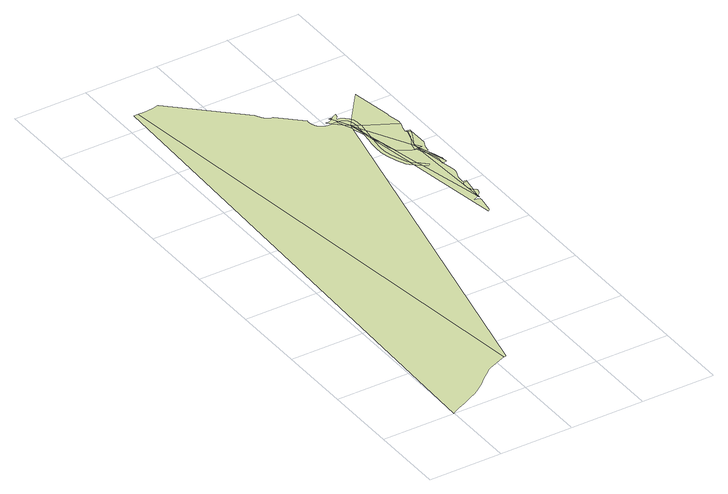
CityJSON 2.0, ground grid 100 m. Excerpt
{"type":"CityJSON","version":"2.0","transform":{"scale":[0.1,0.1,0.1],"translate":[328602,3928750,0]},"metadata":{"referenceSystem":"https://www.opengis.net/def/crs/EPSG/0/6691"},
"CityObjects":{
"landuse1":{"type":"LandUse","attributes":{"class":"203","LandUseDetailAttribute.orgLandUse":"10400","LandUseDetailAttribute.prefecture":"14","LandUseDetailAttribute.city":"14150","LandUseDetailAttribute.note":"都道府県","LandUseDetailAttribute.surveyYear":2015},"geometry":[{"type":"MultiSurface","lod":"1","boundaries":[[[0,1,2,3,4,5,6,7,8,9,10,11,12,13,14,15,16,17,18,19,20]]]}]},
"landuse2":{"type":"LandUse","attributes":{"class":"203","LandUseDetailAttribute.orgLandUse":"10400","LandUseDetailAttribute.prefecture":"14","LandUseDetailAttribute.city":"14150","LandUseDetailAttribute.note":"都道府県","LandUseDetailAttribute.surveyYear":2015},"geometry":[{"type":"MultiSurface","lod":"1","boundaries":[[[21,22,23,24,25,20,19,26,27,28,29,30,31,32,33,34,35,36,37,38,39,40,41,42,43]]]}]},
"landuse3":{"type":"LandUse","attributes":{"class":"203","LandUseDetailAttribute.orgLandUse":"10400","LandUseDetailAttribute.prefecture":"14","LandUseDetailAttribute.city":"14150","LandUseDetailAttribute.note":"都道府県","LandUseDetailAttribute.surveyYear":2015},"geometry":[{"type":"MultiSurface","lod":"1","boundaries":[[[44,45,46,47,48,49,50,51,52,53,54,55,56,57,58,59,60,61,62,63]]]}]},
"landuse4":{"type":"LandUse","attributes":{"class":"204","LandUseDetailAttribute.orgLandUse":"10500","LandUseDetailAttribute.prefecture":"14","LandUseDetailAttribute.city":"14150","LandUseDetailAttribute.note":"都道府県","LandUseDetailAttribute.surveyYear":2015},"geometry":[{"type":"MultiSurface","lod":"1","boundaries":[[[64,62,65]]]}]},
"landuse5":{"type":"LandUse","attributes":{"class":"204","LandUseDetailAttribute.orgLandUse":"10500","LandUseDetailAttribute.prefecture":"14","LandUseDetailAttribute.city":"14150","LandUseDetailAttribute.note":"都道府県","LandUseDetailAttribute.surveyYear":2015},"geometry":[{"type":"MultiSurface","lod":"1","boundaries":[[[66,64,65]]]}]},
"landuse6":{"type":"LandUse","attributes":{"class":"215","LandUseDetailAttribute.orgLandUse":"30307","LandUseDetailAttribute.prefecture":"14","LandUseDetailAttribute.city":"14150","LandUseDetailAttribute.note":"都道府県","LandUseDetailAttribute.surveyYear":2015},"geometry":[{"type":"MultiSurface","lod":"1","boundaries":[[[67,68,69,46,45,44,63,70]]]}]},
"landuse7":{"type":"LandUse","attributes":{"class":"215","LandUseDetailAttribute.orgLandUse":"30307","LandUseDetailAttribute.prefecture":"14","LandUseDetailAttribute.city":"14150","LandUseDetailAttribute.note":"都道府県","LandUseDetailAttribute.surveyYear":2015},"geometry":[{"type":"MultiSurface","lod":"1","boundaries":[[[71,72,73,74,75,76,77,78,79,80,46,69,81,82,83,84,85,86,87]]]}]},
"landuse8":{"type":"LandUse","attributes":{"class":"203","LandUseDetailAttribute.orgLandUse":"10400","LandUseDetailAttribute.prefecture":"14","LandUseDetailAttribute.city":"14150","LandUseDetailAttribute.note":"都道府県","LandUseDetailAttribute.surveyYear":2015},"geometry":[{"type":"MultiSurface","lod":"1","boundaries":[[[88,89,90,91,70,92,93,94,95,96,63,62,64,97,98,99,100]]]}]},
"landuse9":{"type":"LandUse","attributes":{"class":"203","LandUseDetailAttribute.orgLandUse":"10400","LandUseDetailAttribute.prefecture":"14","LandUseDetailAttribute.city":"14150","LandUseDetailAttribute.note":"都道府県","LandUseDetailAttribute.surveyYear":2015},"geometry":[{"type":"MultiSurface","lod":"1","boundaries":[[[87,86,85,84,83,82,81,69]]]}]},
"landuse10":{"type":"LandUse","attributes":{"class":"203","LandUseDetailAttribute.orgLandUse":"10400","LandUseDetailAttribute.prefecture":"14","LandUseDetailAttribute.city":"14150","LandUseDetailAttribute.note":"都道府県","LandUseDetailAttribute.surveyYear":2015},"geometry":[{"type":"MultiSurface","lod":"1","boundaries":[[[101,102,103,104,105,106,107,108,109,110,111,112,113,114,66]]]}]},
"landuse11":{"type":"LandUse","attributes":{"class":"215","LandUseDetailAttribute.orgLandUse":"30307","LandUseDetailAttribute.prefecture":"14","LandUseDetailAttribute.city":"14150","LandUseDetailAttribute.note":"都道府県","LandUseDetailAttribute.surveyYear":2015},"geometry":[{"type":"MultiSurface","lod":"1","boundaries":[[[115,116,117,118,119,120,30,121,122,123]]]}]},
"landuse12":{"type":"LandUse","attributes":{"class":"203","LandUseDetailAttribute.orgLandUse":"10400","LandUseDetailAttribute.prefecture":"14","LandUseDetailAttribute.city":"14150","LandUseDetailAttribute.note":"都道府県","LandUseDetailAttribute.surveyYear":2015},"geometry":[{"type":"MultiSurface","lod":"1","boundaries":[[[121,30,29,124,122]]]}]},
"landuse13":{"type":"LandUse","attributes":{"class":"203","LandUseDetailAttribute.orgLandUse":"10400","LandUseDetailAttribute.prefecture":"14","LandUseDetailAttribute.city":"14150","LandUseDetailAttribute.note":"都道府県","LandUseDetailAttribute.surveyYear":2015},"geometry":[{"type":"MultiSurface","lod":"1","boundaries":[[[125,126,127,128,129,87,69,68,67,70,91]]]}]},
"landuse14":{"type":"LandUse","attributes":{"class":"204","LandUseDetailAttribute.orgLandUse":"10500","LandUseDetailAttribute.prefecture":"14","LandUseDetailAttribute.city":"14150","LandUseDetailAttribute.note":"都道府県","LandUseDetailAttribute.surveyYear":2015},"geometry":[{"type":"MultiSurface","lod":"1","boundaries":[[[130,131,132,133,134,135,136,137,138,139,140,114,141]]]}]},
"landuse15":{"type":"LandUse","attributes":{"class":"205","LandUseDetailAttribute.orgLandUse":"10600","LandUseDetailAttribute.prefecture":"14","LandUseDetailAttribute.city":"14150","LandUseDetailAttribute.note":"都道府県","LandUseDetailAttribute.surveyYear":2015},"geometry":[{"type":"MultiSurface","lod":"1","boundaries":[[[142,117,116,115,143,144]]]}]},
"landuse16":{"type":"LandUse","attributes":{"class":"215","LandUseDetailAttribute.orgLandUse":"30307","LandUseDetailAttribute.prefecture":"14","LandUseDetailAttribute.city":"14150","LandUseDetailAttribute.note":"都道府県","LandUseDetailAttribute.surveyYear":2015},"geometry":[{"type":"MultiSurface","lod":"1","boundaries":[[[96,95,94,93,92,70,63]]]}]},
"landuse17":{"type":"LandUse","attributes":{"class":"205","LandUseDetailAttribute.orgLandUse":"10600","LandUseDetailAttribute.prefecture":"14","LandUseDetailAttribute.city":"14150","LandUseDetailAttribute.note":"都道府県","LandUseDetailAttribute.surveyYear":2015},"geometry":[{"type":"MultiSurface","lod":"1","boundaries":[[[145,143,146]]]}]},
"landuse18":{"type":"LandUse","attributes":{"class":"205","LandUseDetailAttribute.orgLandUse":"10600","LandUseDetailAttribute.prefecture":"14","LandUseDetailAttribute.city":"14150","LandUseDetailAttribute.note":"都道府県","LandUseDetailAttribute.surveyYear":2015},"geometry":[{"type":"MultiSurface","lod":"1","boundaries":[[[147,128,127,126,125,91]]]}]},
"landuse19":{"type":"LandUse","attributes":{"class":"205","LandUseDetailAttribute.orgLandUse":"10600","LandUseDetailAttribute.prefecture":"14","LandUseDetailAttribute.city":"14150","LandUseDetailAttribute.note":"都道府県","LandUseDetailAttribute.surveyYear":2015},"geometry":[{"type":"MultiSurface","lod":"1","boundaries":[[[148,149,143,115]]]}]},
"landuse20":{"type":"LandUse","attributes":{"class":"205","LandUseDetailAttribute.orgLandUse":"10600","LandUseDetailAttribute.prefecture":"14","LandUseDetailAttribute.city":"14150","LandUseDetailAttribute.note":"都道府県","LandUseDetailAttribute.surveyYear":2015},"geometry":[{"type":"MultiSurface","lod":"1","boundaries":[[[149,150,146,143]]]}]},
"landuse21":{"type":"LandUse","attributes":{"class":"205","LandUseDetailAttribute.orgLandUse":"10600","LandUseDetailAttribute.prefecture":"14","LandUseDetailAttribute.city":"14150","LandUseDetailAttribute.note":"都道府県","LandUseDetailAttribute.surveyYear":2015},"geometry":[{"type":"MultiSurface","lod":"1","boundaries":[[[29,28,27,151]]]}]},
"landuse22":{"type":"LandUse","attributes":{"class":"215","LandUseDetailAttribute.orgLandUse":"30307","LandUseDetailAttribute.prefecture":"14","LandUseDetailAttribute.city":"14150","LandUseDetailAttribute.note":"都道府県","LandUseDetailAttribute.surveyYear":2015},"geometry":[{"type":"MultiSurface","lod":"1","boundaries":[[[152,71,87,129,128,147]]]}]},
"landuse23":{"type":"LandUse","attributes":{"class":"205","LandUseDetailAttribute.orgLandUse":"10600","LandUseDetailAttribute.prefecture":"14","LandUseDetailAttribute.city":"14150","LandUseDetailAttribute.note":"都道府県","LandUseDetailAttribute.surveyYear":2015},"geometry":[{"type":"MultiSurface","lod":"1","boundaries":[[[122,124,29,151,123]]]}]},
"landuse24":{"type":"LandUse","attributes":{"class":"205","LandUseDetailAttribute.orgLandUse":"10600","LandUseDetailAttribute.prefecture":"14","LandUseDetailAttribute.city":"14150","LandUseDetailAttribute.note":"都道府県","LandUseDetailAttribute.surveyYear":2015},"geometry":[{"type":"MultiSurface","lod":"1","boundaries":[[[151,27,72,71]]]}]},
"landuse25":{"type":"LandUse","attributes":{"class":"205","LandUseDetailAttribute.orgLandUse":"10600","LandUseDetailAttribute.prefecture":"14","LandUseDetailAttribute.city":"14150","LandUseDetailAttribute.note":"都道府県","LandUseDetailAttribute.surveyYear":2015},"geometry":[{"type":"MultiSurface","lod":"1","boundaries":[[[151,71,152]]]}]},
"landuse26":{"type":"LandUse","attributes":{"class":"205","LandUseDetailAttribute.orgLandUse":"10600","LandUseDetailAttribute.prefecture":"14","LandUseDetailAttribute.city":"14150","LandUseDetailAttribute.note":"都道府県","LandUseDetailAttribute.surveyYear":2015},"geometry":[{"type":"MultiSurface","lod":"1","boundaries":[[[151,152,153]]]}]},
"landuse27":{"type":"LandUse","attributes":{"class":"215","LandUseDetailAttribute.orgLandUse":"30307","LandUseDetailAttribute.prefecture":"14","LandUseDetailAttribute.city":"14150","LandUseDetailAttribute.note":"都道府県","LandUseDetailAttribute.surveyYear":2015},"geometry":[{"type":"MultiSurface","lod":"1","boundaries":[[[153,152,147,154]]]}]},
"landuse28":{"type":"LandUse","attributes":{"class":"205","LandUseDetailAttribute.orgLandUse":"10600","LandUseDetailAttribute.prefecture":"14","LandUseDetailAttribute.city":"14150","LandUseDetailAttribute.note":"都道府県","LandUseDetailAttribute.surveyYear":2015},"geometry":[{"type":"MultiSurface","lod":"1","boundaries":[[[155,156,157,123,151,158]]]}]},
"landuse29":{"type":"LandUse","attributes":{"class":"205","LandUseDetailAttribute.orgLandUse":"10600","LandUseDetailAttribute.prefecture":"14","LandUseDetailAttribute.city":"14150","LandUseDetailAttribute.note":"都道府県","LandUseDetailAttribute.surveyYear":2015},"geometry":[{"type":"MultiSurface","lod":"1","boundaries":[[[151,153,159,160]]]}]},
"landuse30":{"type":"LandUse","attributes":{"class":"203","LandUseDetailAttribute.orgLandUse":"10400","LandUseDetailAttribute.prefecture":"14","LandUseDetailAttribute.city":"14150","LandUseDetailAttribute.note":"都道府県","LandUseDetailAttribute.surveyYear":2015},"geometry":[{"type":"MultiSurface","lod":"1","boundaries":[[[161,97,64,66,114,140,139,138,137,136,135,134,133,132,131,130,141,162,163,164,165,166,167,168,169,170,171,172,173]]]}]},
"landuse31":{"type":"LandUse","attributes":{"class":"205","LandUseDetailAttribute.orgLandUse":"10600","LandUseDetailAttribute.prefecture":"14","LandUseDetailAttribute.city":"14150","LandUseDetailAttribute.note":"都道府県","LandUseDetailAttribute.surveyYear":2015},"geometry":[{"type":"MultiSurface","lod":"1","boundaries":[[[174,175,158,151,160]]]}]},
"landuse32":{"type":"LandUse","attributes":{"class":"215","LandUseDetailAttribute.orgLandUse":"30307","LandUseDetailAttribute.prefecture":"14","LandUseDetailAttribute.city":"14150","LandUseDetailAttribute.note":"都道府県","LandUseDetailAttribute.surveyYear":2015},"geometry":[{"type":"MultiSurface","lod":"1","boundaries":[[[176,177,148,115,123,157,156,155,158,178,179,180,181,182,183,184,185]]]}]},
"landuse33":{"type":"LandUse","attributes":{"class":"215","LandUseDetailAttribute.orgLandUse":"30307","LandUseDetailAttribute.prefecture":"14","LandUseDetailAttribute.city":"14150","LandUseDetailAttribute.note":"都道府県","LandUseDetailAttribute.surveyYear":2015},"geometry":[{"type":"MultiSurface","lod":"1","boundaries":[[[160,159,153,154,186,187]]]}]},
"landuse34":{"type":"LandUse","attributes":{"class":"215","LandUseDetailAttribute.orgLandUse":"30307","LandUseDetailAttribute.prefecture":"14","LandUseDetailAttribute.city":"14150","LandUseDetailAttribute.note":"都道府県","LandUseDetailAttribute.surveyYear":2015},"geometry":[{"type":"MultiSurface","lod":"1","boundaries":[[[188,189,178,158,175,174,160,187]]]}]},
"landuse35":{"type":"LandUse","attributes":{"class":"205","LandUseDetailAttribute.orgLandUse":"10600","LandUseDetailAttribute.prefecture":"14","LandUseDetailAttribute.city":"14150","LandUseDetailAttribute.note":"都道府県","LandUseDetailAttribute.surveyYear":2015},"geometry":[{"type":"MultiSurface","lod":"1","boundaries":[[[154,147,91,90,89,88,100,190,191,192,193,194,195]]]}]},
"landuse36":{"type":"LandUse","attributes":{"class":"204","LandUseDetailAttribute.orgLandUse":"10500","LandUseDetailAttribute.prefecture":"14","LandUseDetailAttribute.city":"14150","LandUseDetailAttribute.note":"都道府県","LandUseDetailAttribute.surveyYear":2015},"geometry":[{"type":"MultiSurface","lod":"1","boundaries":[[[172,171,170]]]}]},
"landuse37":{"type":"LandUse","attributes":{"class":"204","LandUseDetailAttribute.orgLandUse":"10500","LandUseDetailAttribute.prefecture":"14","LandUseDetailAttribute.city":"14150","LandUseDetailAttribute.note":"都道府県","LandUseDetailAttribute.surveyYear":2015},"geometry":[{"type":"MultiSurface","lod":"1","boundaries":[[[98,97,99]]]}]},
"landuse38":{"type":"LandUse","attributes":{"class":"203","LandUseDetailAttribute.orgLandUse":"10400","LandUseDetailAttribute.prefecture":"14","LandUseDetailAttribute.city":"14150","LandUseDetailAttribute.note":"都道府県","LandUseDetailAttribute.surveyYear":2015},"geometry":[{"type":"MultiSurface","lod":"1","boundaries":[[[196,197,198,199,200,201,173,172]]]}]},
"landuse39":{"type":"LandUse","attributes":{"class":"204","LandUseDetailAttribute.orgLandUse":"10500","LandUseDetailAttribute.prefecture":"14","LandUseDetailAttribute.city":"14150","LandUseDetailAttribute.note":"都道府県","LandUseDetailAttribute.surveyYear":2015},"geometry":[{"type":"MultiSurface","lod":"1","boundaries":[[[195,194,193,192,191,202,203]]]}]},
"landuse40":{"type":"LandUse","attributes":{"class":"204","LandUseDetailAttribute.orgLandUse":"10500","LandUseDetailAttribute.prefecture":"14","LandUseDetailAttribute.city":"14150","LandUseDetailAttribute.note":"都道府県","LandUseDetailAttribute.surveyYear":2015},"geometry":[{"type":"MultiSurface","lod":"1","boundaries":[[[99,97,161,173,204,205]]]}]},
"landuse41":{"type":"LandUse","attributes":{"class":"203","LandUseDetailAttribute.orgLandUse":"10400","LandUseDetailAttribute.prefecture":"14","LandUseDetailAttribute.city":"14150","LandUseDetailAttribute.note":"都道府県","LandUseDetailAttribute.surveyYear":2015},"geometry":[{"type":"MultiSurface","lod":"1","boundaries":[[[100,99,205,206]]]}]},
"landuse42":{"type":"LandUse","attributes":{"class":"205","LandUseDetailAttribute.orgLandUse":"10600","LandUseDetailAttribute.prefecture":"14","LandUseDetailAttribute.city":"14150","LandUseDetailAttribute.note":"都道府県","LandUseDetailAttribute.surveyYear":2015},"geometry":[{"type":"MultiSurface","lod":"1","boundaries":[[[190,100,206]]]}]},
"landuse43":{"type":"LandUse","attributes":{"class":"205","LandUseDetailAttribute.orgLandUse":"10600","LandUseDetailAttribute.prefecture":"14","LandUseDetailAttribute.city":"14150","LandUseDetailAttribute.note":"都道府県","LandUseDetailAttribute.surveyYear":2015},"geometry":[{"type":"MultiSurface","lod":"1","boundaries":[[[191,190,202]]]}]},
"landuse44":{"type":"LandUse","attributes":{"class":"205","LandUseDetailAttribute.orgLandUse":"10600","LandUseDetailAttribute.prefecture":"14","LandUseDetailAttribute.city":"14150","LandUseDetailAttribute.note":"都道府県","LandUseDetailAttribute.surveyYear":2015},"geometry":[{"type":"MultiSurface","lod":"1","boundaries":[[[202,190,206,205,204,207]]]}]},
"landuse45":{"type":"LandUse","attributes":{"class":"204","LandUseDetailAttribute.orgLandUse":"10500","LandUseDetailAttribute.prefecture":"14","LandUseDetailAttribute.city":"14150","LandUseDetailAttribute.note":"都道府県","LandUseDetailAttribute.surveyYear":2015},"geometry":[{"type":"MultiSurface","lod":"1","boundaries":[[[204,173,201,200,199,198,197,196,172,170,208,209,210,211,212]]]}]},
"landuse46":{"type":"LandUse","attributes":{"class":"204","LandUseDetailAttribute.orgLandUse":"10500","LandUseDetailAttribute.prefecture":"14","LandUseDetailAttribute.city":"14150","LandUseDetailAttribute.note":"都道府県","LandUseDetailAttribute.surveyYear":2015},"geometry":[{"type":"MultiSurface","lod":"1","boundaries":[[[203,202,207]]]}]},
"landuse47":{"type":"LandUse","attributes":{"class":"205","LandUseDetailAttribute.orgLandUse":"10600","LandUseDetailAttribute.prefecture":"14","LandUseDetailAttribute.city":"14150","LandUseDetailAttribute.note":"都道府県","LandUseDetailAttribute.surveyYear":2015},"geometry":[{"type":"MultiSurface","lod":"1","boundaries":[[[213,207,204,212,214]]]}]},
"landuse48":{"type":"LandUse","attributes":{"class":"204","LandUseDetailAttribute.orgLandUse":"10500","LandUseDetailAttribute.prefecture":"14","LandUseDetailAttribute.city":"14150","LandUseDetailAttribute.note":"都道府県","LandUseDetailAttribute.surveyYear":2015},"geometry":[{"type":"MultiSurface","lod":"1","boundaries":[[[203,207,213,214]]]}]},
"landuse49":{"type":"LandUse","attributes":{"class":"204","LandUseDetailAttribute.orgLandUse":"10500","LandUseDetailAttribute.prefecture":"14","LandUseDetailAttribute.city":"14150","LandUseDetailAttribute.note":"都道府県","LandUseDetailAttribute.surveyYear":2015},"geometry":[{"type":"MultiSurface","lod":"1","boundaries":[[[215,216,212,211,217,218,219,220,221]]]}]},
"landuse50":{"type":"LandUse","attributes":{"class":"205","LandUseDetailAttribute.orgLandUse":"10600","LandUseDetailAttribute.prefecture":"14","LandUseDetailAttribute.city":"14150","LandUseDetailAttribute.note":"都道府県","LandUseDetailAttribute.surveyYear":2015},"geometry":[{"type":"MultiSurface","lod":"1","boundaries":[[[187,186,154,195,222,223,224,225,226,227,228,229,230,231]]]}]},
"landuse51":{"type":"LandUse","attributes":{"class":"204","LandUseDetailAttribute.orgLandUse":"10500","LandUseDetailAttribute.prefecture":"14","LandUseDetailAttribute.city":"14150","LandUseDetailAttribute.note":"都道府県","LandUseDetailAttribute.surveyYear":2015},"geometry":[{"type":"MultiSurface","lod":"1","boundaries":[[[223,222,195,203]]]}]},
"landuse52":{"type":"LandUse","attributes":{"class":"205","LandUseDetailAttribute.orgLandUse":"10600","LandUseDetailAttribute.prefecture":"14","LandUseDetailAttribute.city":"14150","LandUseDetailAttribute.note":"都道府県","LandUseDetailAttribute.surveyYear":2015},"geometry":[{"type":"MultiSurface","lod":"1","boundaries":[[[232,233,234,235,236,237,238,239,240,241,214,212,216,215,221,242,243,244]]]}]},
"landuse53":{"type":"LandUse","attributes":{"class":"204","LandUseDetailAttribute.orgLandUse":"10500","LandUseDetailAttribute.prefecture":"14","LandUseDetailAttribute.city":"14150","LandUseDetailAttribute.note":"都道府県","LandUseDetailAttribute.surveyYear":2015},"geometry":[{"type":"MultiSurface","lod":"1","boundaries":[[[245,246,247,248,223,203,214,241,240,239,238,237,236,235,234,233,232]]]}]},
"landuse54":{"type":"LandUse","attributes":{"class":"205","LandUseDetailAttribute.orgLandUse":"10600","LandUseDetailAttribute.prefecture":"14","LandUseDetailAttribute.city":"14150","LandUseDetailAttribute.note":"都道府県","LandUseDetailAttribute.surveyYear":2015},"geometry":[{"type":"MultiSurface","lod":"1","boundaries":[[[249,224,223,248]]]}]},
"landuse55":{"type":"LandUse","attributes":{"class":"205","LandUseDetailAttribute.orgLandUse":"10600","LandUseDetailAttribute.prefecture":"14","LandUseDetailAttribute.city":"14150","LandUseDetailAttribute.note":"都道府県","LandUseDetailAttribute.surveyYear":2015},"geometry":[{"type":"MultiSurface","lod":"1","boundaries":[[[250,178,189,188,187,231,251,252,253,254,255,256]]]}]},
"landuse56":{"type":"LandUse","attributes":{"class":"205","LandUseDetailAttribute.orgLandUse":"10600","LandUseDetailAttribute.prefecture":"14","LandUseDetailAttribute.city":"14150","LandUseDetailAttribute.note":"都道府県","LandUseDetailAttribute.surveyYear":2015},"geometry":[{"type":"MultiSurface","lod":"1","boundaries":[[[257,258,259,224,249,248,247,246,245,232,260]]]}]},
"landuse57":{"type":"LandUse","attributes":{"class":"205","LandUseDetailAttribute.orgLandUse":"10600","LandUseDetailAttribute.prefecture":"14","LandUseDetailAttribute.city":"14150","LandUseDetailAttribute.note":"都道府県","LandUseDetailAttribute.surveyYear":2015},"geometry":[{"type":"MultiSurface","lod":"1","boundaries":[[[225,224,259]]]}]}
},
"vertices":[
[213,7287,0],[0,9,0],[24,27,0],[107,70,0],[157,88,0],[238,128,0],[331,174,0],[339,178,0],[435,223,0],[498,269,0],[575,326,0],[585,334,0],[646,388,0],[698,435,0],[795,516,0],[844,555,0],[886,572,0],[991,621,0],[1112,671,0],[1136,676,0],[270,7285,0],
[571,7314,0],[489,7295,0],[402,7281,0],[351,7281,0],[284,7285,0],[1163,682,0],[2234,5650,0],[2233,5656,0],[2184,5781,0],[2090,5870,0],[2055,5865,0],[2005,5869,0],[1962,5886,0],[1926,5912,0],[1892,5956,0],[1870,6018,0],[1873,6071,0],[1874,6076,0],[1574,6360,0],[1539,6365,0],[1493,6393,0],[1452,6440,0],[1412,6515,0],
[2483,4579,0],[2440,4610,0],[2431,4618,0],[2643,3332,0],[2654,3345,0],[2669,3360,0],[2676,3369,0],[2705,3585,0],[2698,3590,0],[2705,3588,0],[2708,3608,0],[2673,3617,0],[2647,3623,0],[2620,3630,0],[2654,3635,0],[2658,3635,0],[2676,3647,0],[2700,3663,0],[2706,3666,0],[2508,4555,0],
[2711,3670,0],[2712,3639,0],
[2718,3676,0],
[2472,4649,0],[2427,4689,0],[2417,4705,0],[2490,4635,0],
[2286,5495,0],[2283,5477,0],[2267,5362,0],[2254,5265,0],[2246,5166,0],[2247,5058,0],[2266,4951,0],[2307,4817,0],[2366,4692,0],[2389,4656,0],[2409,4716,0],[2354,4835,0],[2315,4963,0],[2297,5063,0],[2296,5164,0],[2304,5259,0],[2313,5330,0],
[2560,4901,0],[2481,4954,0],[2412,5008,0],[2401,5036,0],[2515,4617,0],[2561,4575,0],[2604,4538,0],[2571,4500,0],[2527,4538,0],[2662,4824,0],[2640,4869,0],[2660,4868,0],[2659,4876,0],
[2736,3691,0],[2759,3714,0],[2764,3722,0],[2769,3733,0],[2773,3747,0],[2776,3763,0],[2776,3770,0],[2775,3776,0],[2771,3784,0],[2766,3792,0],[2762,3795,0],[2745,3811,0],[2743,3814,0],[2740,3817,0],
[2135,5953,0],[2133,5950,0],[2124,5944,0],[2093,5926,0],[2053,5920,0],[2036,5922,0],[2111,5874,0],[2150,5870,0],[2177,5867,0],
[2154,5858,0],
[2379,5093,0],[2360,5202,0],[2321,5343,0],[2317,5358,0],[2317,5356,0],
[2721,3998,0],[2710,3965,0],[2705,3946,0],[2703,3929,0],[2702,3913,0],[2703,3897,0],[2707,3881,0],[2711,3868,0],[2714,3858,0],[2719,3846,0],[2725,3837,0],[2768,3993,0],
[2114,5975,0],[2130,5963,0],[2118,5974,0],
[2124,5974,0],[2133,5973,0],
[2322,5392,0],
[2152,5974,0],[2150,5973,0],
[2136,5973,0],
[2249,5719,0],
[2291,5530,0],
[2304,5617,0],
[2343,5543,0],
[2276,5815,0],[2246,5840,0],[2206,5864,0],[2295,5778,0],
[2309,5655,0],[2308,5687,0],
[2679,4788,0],[2771,4014,0],[2721,4019,0],[2728,4118,0],[2736,4146,0],[2762,4197,0],[2774,4236,0],[2775,4270,0],[2774,4281,0],[2742,4469,0],[2731,4466,0],[2735,4505,0],[2690,4767,0],
[2307,5734,0],[2296,5778,0],
[2226,6013,0],[2154,5975,0],[2329,5821,0],[2316,5846,0],[2276,5881,0],[2222,5912,0],[2185,5914,0],[2177,5917,0],[2218,5968,0],[2220,5978,0],
[2359,5652,0],[2359,5659,0],
[2357,5741,0],[2342,5796,0],
[2659,4881,0],[2657,4891,0],[2612,4892,0],[2631,4959,0],[2635,4989,0],[2638,4995,0],
[2739,4532,0],[2739,4538,0],[2745,4564,0],[2746,4582,0],[2728,4651,0],[2710,4724,0],
[2659,4891,0],[2656,4961,0],
[2672,4868,0],[2662,4868,0],
[2660,4876,0],
[2668,4890,0],
[2751,4471,0],[2775,4478,0],[2794,4482,0],[2794,4528,0],[2686,4868,0],
[2669,4890,0],[2678,4890,0],
[2688,4867,0],[2687,4867,0],[2793,4575,0],[2781,4594,0],[2755,4671,0],[2727,4759,0],[2721,4774,0],
[2669,5056,0],[2694,5097,0],[2739,5253,0],[2740,5268,0],[2723,5271,0],[2735,5329,0],[2740,5351,0],[2752,5378,0],[2753,5381,0],[2767,5438,0],
[2789,5238,0],[2773,5182,0],[2739,5120,0],[2722,5088,0],[2676,4998,0],[2674,4976,0],[2678,4961,0],[2679,4956,0],[2723,4889,0],[2683,4890,0],[2739,4799,0],[2749,4877,0],[2791,4966,0],
[2763,5243,0],[2748,5246,0],[2728,5153,0],[2717,5134,0],
[2733,5202,0],
[2652,6236,0],[2778,5486,0],[2761,5585,0],[2757,5599,0],[2749,5641,0],[2746,5657,0],[2746,5675,0],
[2765,5263,0],[2757,5265,0],[2743,5268,0],[2789,5259,0]
]}
